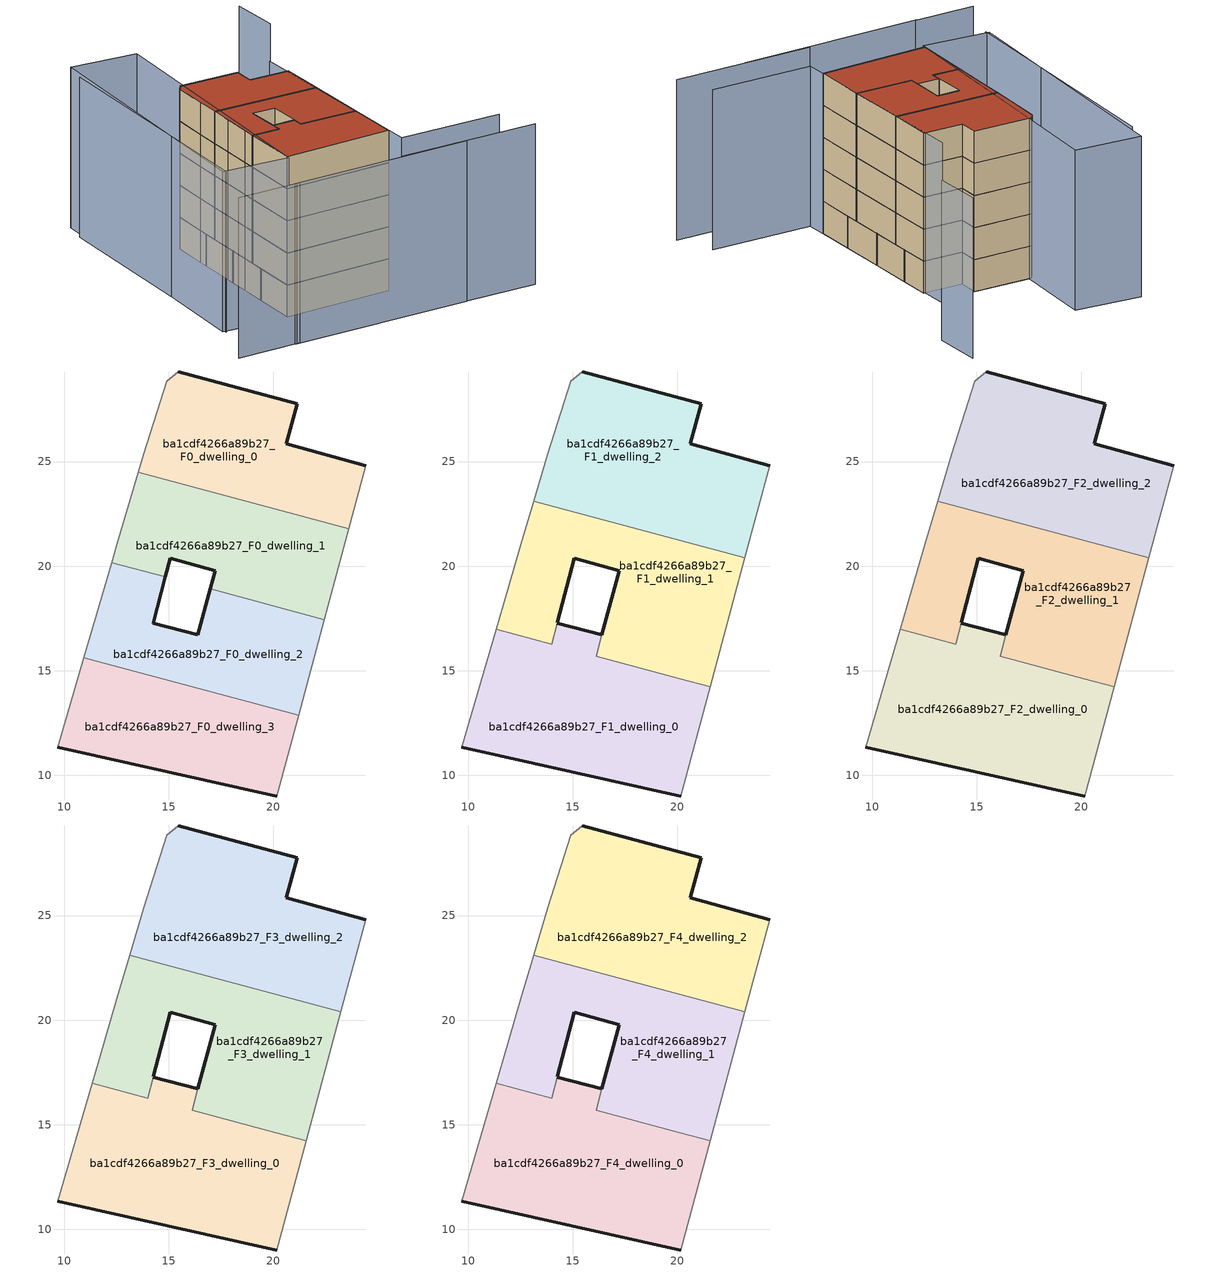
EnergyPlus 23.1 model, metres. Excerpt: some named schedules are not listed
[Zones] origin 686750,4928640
ba1cdf4266a89b27_F0_dwelling_0
 floor ground (EU_floor_Construction): 23.6,21.78 24.41,24.79 20.62,25.85 21.13,27.77 15.45,29.28 14.9,28.83 13.79,25.37 13.53,24.49 z0
 wall outside (EU_wall_Construction): 15.45,29.28 21.13,27.77 20.62,25.85 24.41,24.79 z0:3
 wall adiabatic (EU_wall_Construction): 24.41,24.79 23.6,21.78 / 13.53,24.49 13.79,25.37 14.9,28.83 15.45,29.28 z0:3
 wall to ba1cdf4266a89b27_F0_dwelling_1 (EU_wall_Construction): 23.6,21.78 13.53,24.49 z0:3
ba1cdf4266a89b27_F0_dwelling_1
 floor ground (EU_floor_Construction): 22.43,17.44 23.6,21.78 13.53,24.49 12.52,21.01 12.27,20.17 14.83,19.49 15.06,20.37 17.21,19.79 16.97,18.91 z0
 wall outside (EU_wall_Construction): 16.97,18.91 17.21,19.79 15.06,20.37 14.83,19.49 z0:3
 wall adiabatic (EU_wall_Construction): 12.27,20.17 12.52,21.01 13.53,24.49 / 23.6,21.78 22.43,17.44 z0:3
 wall to ba1cdf4266a89b27_F0_dwelling_2 (EU_wall_Construction): 14.83,19.49 12.27,20.17 / 22.43,17.44 16.97,18.91 z0:3
ba1cdf4266a89b27_F0_dwelling_2
 floor ground (EU_floor_Construction): 21.2,12.87 22.43,17.44 16.97,18.91 16.38,16.71 14.25,17.28 14.83,19.49 12.27,20.17 11.67,18.13 10.94,15.63 z0
 wall outside (EU_wall_Construction): 14.83,19.49 14.25,17.28 16.38,16.71 16.97,18.91 z0:3
 wall adiabatic (EU_wall_Construction): 22.43,17.44 21.2,12.87 / 10.94,15.63 11.67,18.13 12.27,20.17 z0:3
 wall to ba1cdf4266a89b27_F0_dwelling_3 (EU_wall_Construction): 21.2,12.87 10.94,15.63 z0:3
ba1cdf4266a89b27_F0_dwelling_3
 floor ground (EU_floor_Construction): 20.16,9.01 21.2,12.87 10.94,15.63 9.69,11.35 z0
 wall outside (EU_wall_Construction): 20.16,9.01 9.69,11.35 z0:3
 wall adiabatic (EU_wall_Construction): 21.2,12.87 20.16,9.01 / 9.69,11.35 10.94,15.63 z0:3
ba1cdf4266a89b27_F1_dwelling_0
 floor to ba1cdf4266a89b27_F0_dwelling_2 (EU_floor_Construction): 21.2,12.87 21.56,14.23 16.11,15.7 16.38,16.71 14.25,17.28 13.98,16.27 11.34,16.99 10.94,15.63 z3
 floor to ba1cdf4266a89b27_F0_dwelling_3 (EU_floor_Construction): 20.16,9.01 21.2,12.87 10.94,15.63 9.69,11.35 z3
 wall outside (EU_wall_Construction): 14.25,17.28 16.38,16.71 / 20.16,9.01 9.69,11.35 z3:6
 wall adiabatic (EU_wall_Construction): 21.56,14.23 20.16,9.01 / 9.69,11.35 11.34,16.99 z3:6
 wall to ba1cdf4266a89b27_F1_dwelling_1 (EU_wall_Construction): 16.38,16.71 16.11,15.7 20.11,14.62 21.56,14.23 / 11.34,16.99 13.98,16.27 14.25,17.28 z3:6
ba1cdf4266a89b27_F1_dwelling_1
 floor to ba1cdf4266a89b27_F0_dwelling_2 (EU_floor_Construction): 21.56,14.23 22.43,17.44 16.97,18.91 16.11,15.7 z3; 13.98,16.27 14.83,19.49 12.27,20.17 11.67,18.13 11.34,16.99 z3
 floor to ba1cdf4266a89b27_F0_dwelling_1 (EU_floor_Construction): 22.43,17.44 23.22,20.39 13.13,23.11 12.52,21.01 12.27,20.17 14.83,19.49 15.06,20.37 17.21,19.79 16.97,18.91 z3
 wall outside (EU_wall_Construction): 16.38,16.72 17.21,19.79 15.06,20.37 14.25,17.29 z3:6
 wall adiabatic (EU_wall_Construction): 11.33,16.99 11.67,18.13 12.52,21.01 13.13,23.11 / 23.22,20.39 21.56,14.23 z3:6
 wall to ba1cdf4266a89b27_F1_dwelling_2 (EU_wall_Construction): 13.13,23.11 23.22,20.39 z3:6
ba1cdf4266a89b27_F1_dwelling_2
 floor to ba1cdf4266a89b27_F0_dwelling_0 (EU_floor_Construction): 23.6,21.78 24.41,24.79 20.62,25.85 21.13,27.77 15.45,29.28 14.9,28.83 13.79,25.37 13.53,24.49 z3
 floor to ba1cdf4266a89b27_F0_dwelling_1 (EU_floor_Construction): 23.22,20.39 23.6,21.78 13.53,24.49 13.13,23.11 z3
 wall outside (EU_wall_Construction): 15.45,29.28 21.13,27.77 20.62,25.85 24.41,24.79 z3:6
 wall adiabatic (EU_wall_Construction): 13.13,23.11 13.79,25.37 14.9,28.83 15.45,29.28 / 24.41,24.79 23.22,20.39 z3:6
ba1cdf4266a89b27_F2_dwelling_0
 floor to ba1cdf4266a89b27_F1_dwelling_0 (EU_floor_Construction): 20.16,9.01 21.56,14.23 16.11,15.7 16.38,16.71 14.25,17.28 13.98,16.27 11.34,16.99 9.69,11.35 z6
 wall outside (EU_wall_Construction): 14.25,17.28 16.38,16.71 / 20.16,9.01 9.69,11.35 z6:9
 wall adiabatic (EU_wall_Construction): 21.56,14.23 20.16,9.01 / 9.69,11.35 11.34,16.99 z6:9
 wall to ba1cdf4266a89b27_F2_dwelling_1 (EU_wall_Construction): 16.38,16.71 16.11,15.7 20.11,14.62 21.56,14.23 / 11.34,16.99 13.98,16.27 14.25,17.28 z6:9
ba1cdf4266a89b27_F2_dwelling_1
 floor to ba1cdf4266a89b27_F1_dwelling_1 (EU_floor_Construction): 21.56,14.23 23.22,20.39 13.13,23.11 12.52,21.01 11.67,18.13 11.33,16.99 13.98,16.27 15.06,20.37 17.21,19.79 16.11,15.7 z6
 wall outside (EU_wall_Construction): 16.38,16.72 17.21,19.79 15.06,20.37 14.25,17.29 z6:9
 wall adiabatic (EU_wall_Construction): 11.33,16.99 11.67,18.13 12.52,21.01 13.13,23.11 / 23.22,20.39 21.56,14.23 z6:9
 wall to ba1cdf4266a89b27_F2_dwelling_2 (EU_wall_Construction): 13.13,23.11 23.22,20.39 z6:9
ba1cdf4266a89b27_F2_dwelling_2
 floor to ba1cdf4266a89b27_F1_dwelling_2 (EU_floor_Construction): 23.22,20.39 24.41,24.79 20.62,25.85 21.13,27.77 15.45,29.28 14.9,28.83 13.79,25.37 13.13,23.11 z6
 wall outside (EU_wall_Construction): 15.45,29.28 21.13,27.77 20.62,25.85 24.41,24.79 z6:9
 wall adiabatic (EU_wall_Construction): 13.13,23.11 13.79,25.37 14.9,28.83 15.45,29.28 / 24.41,24.79 23.22,20.39 z6:9
ba1cdf4266a89b27_F3_dwelling_0
 floor to ba1cdf4266a89b27_F2_dwelling_0 (EU_floor_Construction): 20.16,9.01 21.56,14.23 16.11,15.7 16.38,16.71 14.25,17.28 13.98,16.27 11.34,16.99 9.69,11.35 z9
 wall outside (EU_wall_Construction): 14.25,17.28 16.38,16.71 / 20.16,9.01 9.69,11.35 z9:12
 wall adiabatic (EU_wall_Construction): 21.56,14.23 20.16,9.01 / 9.69,11.35 11.34,16.99 z9:12
 wall to ba1cdf4266a89b27_F3_dwelling_1 (EU_wall_Construction): 16.38,16.71 16.11,15.7 20.11,14.62 21.56,14.23 / 11.34,16.99 13.98,16.27 14.25,17.28 z9:12
ba1cdf4266a89b27_F3_dwelling_1
 floor to ba1cdf4266a89b27_F2_dwelling_1 (EU_floor_Construction): 21.56,14.23 23.22,20.39 13.13,23.11 12.52,21.01 11.67,18.13 11.33,16.99 13.98,16.27 15.06,20.37 17.21,19.79 16.11,15.7 z9
 wall outside (EU_wall_Construction): 16.38,16.72 17.21,19.79 15.06,20.37 14.25,17.29 z9:12
 wall adiabatic (EU_wall_Construction): 11.33,16.99 11.67,18.13 12.52,21.01 13.13,23.11 / 23.22,20.39 21.56,14.23 z9:12
 wall to ba1cdf4266a89b27_F3_dwelling_2 (EU_wall_Construction): 13.13,23.11 23.22,20.39 z9:12
ba1cdf4266a89b27_F3_dwelling_2
 floor to ba1cdf4266a89b27_F2_dwelling_2 (EU_floor_Construction): 23.22,20.39 24.41,24.79 20.62,25.85 21.13,27.77 15.45,29.28 14.9,28.83 13.79,25.37 13.13,23.11 z9
 wall outside (EU_wall_Construction): 15.45,29.28 21.13,27.77 20.62,25.85 24.41,24.79 z9:12
 wall adiabatic (EU_wall_Construction): 13.13,23.11 13.79,25.37 14.9,28.83 15.45,29.28 / 24.41,24.79 23.22,20.39 z9:12
ba1cdf4266a89b27_F4_dwelling_0
 floor to ba1cdf4266a89b27_F3_dwelling_0 (EU_floor_Construction): 20.16,9.01 21.56,14.23 16.11,15.7 16.38,16.71 14.25,17.28 13.98,16.27 11.34,16.99 9.69,11.35 z12
 wall outside (EU_wall_Construction): 14.25,17.28 16.38,16.71 / 20.16,9.01 9.69,11.35 z12:15
 wall adiabatic (EU_wall_Construction): 21.56,14.23 20.16,9.01 / 9.69,11.35 11.34,16.99 z12:15
 wall to ba1cdf4266a89b27_F4_dwelling_1 (EU_wall_Construction): 16.38,16.71 16.11,15.7 20.11,14.62 21.56,14.23 / 11.34,16.99 13.98,16.27 14.25,17.28 z12:15
 roof outside (EU_roof_Construction): 21.56,14.23 20.16,9.01 9.69,11.35 11.34,16.99 13.98,16.27 14.25,17.28 16.38,16.71 16.11,15.7 z15
ba1cdf4266a89b27_F4_dwelling_1
 floor to ba1cdf4266a89b27_F3_dwelling_1 (EU_floor_Construction): 21.56,14.23 23.22,20.39 13.13,23.11 12.52,21.01 11.67,18.13 11.33,16.99 13.98,16.27 15.06,20.37 17.21,19.79 16.11,15.7 z12
 wall outside (EU_wall_Construction): 16.38,16.72 17.21,19.79 15.06,20.37 14.25,17.29 z12:15
 wall adiabatic (EU_wall_Construction): 11.33,16.99 11.67,18.13 12.52,21.01 13.13,23.11 / 23.22,20.39 21.56,14.23 z12:15
 wall to ba1cdf4266a89b27_F4_dwelling_2 (EU_wall_Construction): 13.13,23.11 23.22,20.39 z12:15
 roof outside (EU_roof_Construction): 23.22,20.39 21.56,14.23 16.11,15.7 17.21,19.79 15.06,20.37 13.98,16.27 11.33,16.99 11.67,18.13 12.52,21.01 13.13,23.11 z15
ba1cdf4266a89b27_F4_dwelling_2
 floor to ba1cdf4266a89b27_F3_dwelling_2 (EU_floor_Construction): 23.22,20.39 24.41,24.79 20.62,25.85 21.13,27.77 15.45,29.28 14.9,28.83 13.79,25.37 13.13,23.11 z12
 wall outside (EU_wall_Construction): 15.45,29.28 21.13,27.77 20.62,25.85 24.41,24.79 z12:15
 wall adiabatic (EU_wall_Construction): 13.13,23.11 13.79,25.37 14.9,28.83 15.45,29.28 / 24.41,24.79 23.22,20.39 z12:15
 roof outside (EU_roof_Construction): 21.13,27.77 20.62,25.85 24.41,24.79 23.22,20.39 13.13,23.11 13.79,25.37 14.9,28.83 15.45,29.28 z15
shading: 16.52,4.09 29.9,0.71 / 5.56,6.63 22.95,2.4 / -0.11,8.04 6.03,6.51 / 29.42,4.54 19.65,7.06 / 19.65,7.06 24.93,27.47 / 11.03,37.06 3.55,12.88 / 31.33,33.33 32.49,38.08 / 18.35,37.11 9.6,11.1 / 9.6,11.1 3.4,13.18 / 3.4,13.18 12.15,39.2 / 12.15,39.2 18.35,37.11 z0:15
[Building]
EU S2 Campaign: North Axis=0; Terrain=City; Solar Distribution=FullExterior
[Site:Location]
Bologna: Latitude=44.5; Longitude=11.25; Time Zone=1; Elevation=37
[SizingPeriod:WeatherFileDays]
AnnualSizingPeriod: Begin Month=1; Begin Day of Month=1; End Month=12; End Day of Month=31; Day of Week for Start Day=Monday; Use Weather File Daylight Saving Period=No; Use Weather File Rain and Snow Indicators=No
[MATERIAL]
EU_InternalMass_Material: Roughness=MediumRough; Thickness=0.1; Conductivity=1; Density=1800; Specific Heat=900; Thermal Absorptance=0.9; Solar Absorptance=0.7; Visible Absorptance=0.7
[MATERIAL:NOMASS] Roughness=MediumRough; Thermal Absorptance=0.9; Solar Absorptance=0.7; Visible Absorptance=0.7
Name | Thermal Resistance
EU_wall_NoMass | 0.905828
EU_roof_NoMass | 0.37593
EU_floor_NoMass | 0.67114
[CONSTRUCTION]
EU_wall_Construction: EU_wall_NoMass
EU_roof_Construction: EU_roof_NoMass
EU_floor_Construction: EU_floor_NoMass
EU_InternalMass_Construction: EU_InternalMass_Material
[ZONE] Type=1; Multiplier=1; Ceiling Height=autocalculate; Floor Area=autocalculate; Part of Total Floor Area=Yes
Name | Volume
ba1cdf4266a89b27_F0_dwelling_0 | 135.133
ba1cdf4266a89b27_F1_dwelling_0 | 187.052
ba1cdf4266a89b27_F2_dwelling_0; ba1cdf4266a89b27_F3_dwelling_0; ba1cdf4266a89b27_F4_dwelling_0 | 187.053
ba1cdf4266a89b27_F0_dwelling_1 | 135.106
ba1cdf4266a89b27_F1_dwelling_1 | 173.221
ba1cdf4266a89b27_F2_dwelling_1; ba1cdf4266a89b27_F3_dwelling_1; ba1cdf4266a89b27_F4_dwelling_1 | 173.235
ba1cdf4266a89b27_F0_dwelling_2 | 135.111
ba1cdf4266a89b27_F1_dwelling_2; ba1cdf4266a89b27_F2_dwelling_2; ba1cdf4266a89b27_F3_dwelling_2; ba1cdf4266a89b27_F4_dwelling_2 | 180.16
ba1cdf4266a89b27_F0_dwelling_3 | 135.132
[INTERNALMASS] Construction=EU_InternalMass_Construction
Name | Zone or ZoneList | Surface Area
ba1cdf4266a89b27_F0_dwelling_0_EU_InternalMass | ba1cdf4266a89b27_F0_dwelling_0 | 45.045
ba1cdf4266a89b27_F0_dwelling_1_EU_InternalMass | ba1cdf4266a89b27_F0_dwelling_1 | 45.0355
ba1cdf4266a89b27_F0_dwelling_2_EU_InternalMass | ba1cdf4266a89b27_F0_dwelling_2 | 45.0365
ba1cdf4266a89b27_F0_dwelling_3_EU_InternalMass | ba1cdf4266a89b27_F0_dwelling_3 | 45.0442
ba1cdf4266a89b27_F1_dwelling_0_EU_InternalMass | ba1cdf4266a89b27_F1_dwelling_0 | 62.3623
ba1cdf4266a89b27_F1_dwelling_1_EU_InternalMass | ba1cdf4266a89b27_F1_dwelling_1 | 57.7506
ba1cdf4266a89b27_F1_dwelling_2_EU_InternalMass | ba1cdf4266a89b27_F1_dwelling_2 | 60.0533
ba1cdf4266a89b27_F2_dwelling_0_EU_InternalMass | ba1cdf4266a89b27_F2_dwelling_0 | 62.3623
ba1cdf4266a89b27_F2_dwelling_1_EU_InternalMass | ba1cdf4266a89b27_F2_dwelling_1 | 57.7506
ba1cdf4266a89b27_F2_dwelling_2_EU_InternalMass | ba1cdf4266a89b27_F2_dwelling_2 | 60.0533
ba1cdf4266a89b27_F3_dwelling_0_EU_InternalMass | ba1cdf4266a89b27_F3_dwelling_0 | 62.3623
ba1cdf4266a89b27_F3_dwelling_1_EU_InternalMass | ba1cdf4266a89b27_F3_dwelling_1 | 57.7506
ba1cdf4266a89b27_F3_dwelling_2_EU_InternalMass | ba1cdf4266a89b27_F3_dwelling_2 | 60.0533
ba1cdf4266a89b27_F4_dwelling_0_EU_InternalMass | ba1cdf4266a89b27_F4_dwelling_0 | 62.3623
ba1cdf4266a89b27_F4_dwelling_1_EU_InternalMass | ba1cdf4266a89b27_F4_dwelling_1 | 57.7506
ba1cdf4266a89b27_F4_dwelling_2_EU_InternalMass | ba1cdf4266a89b27_F4_dwelling_2 | 60.0533
[OTHEREQUIPMENT] Fuel Type=Electricity; Design Level Calculation Method=Watts/Area; Power per Zone Floor Area=1; Fraction Latent=0; Fraction Radiant=0; Fraction Lost=0; Carbon Dioxide Generation Rate=0; EndUse Subcategory=EU_Step8_InternalGains
Name | Zone or ZoneList or Space or SpaceList | Schedule
EU_Step8_InternalGain_ba1cdf4266a89b27_F0_dwelling_0_f000 | ba1cdf4266a89b27_F0_dwelling_0 | EU_Step8_GainSchedule_ba1cdf4266a89b27_F0_dwelling_0_f000
EU_Step8_InternalGain_ba1cdf4266a89b27_F0_dwelling_1_f000 | ba1cdf4266a89b27_F0_dwelling_1 | EU_Step8_GainSchedule_ba1cdf4266a89b27_F0_dwelling_1_f000
EU_Step8_InternalGain_ba1cdf4266a89b27_F0_dwelling_2_f000 | ba1cdf4266a89b27_F0_dwelling_2 | EU_Step8_GainSchedule_ba1cdf4266a89b27_F0_dwelling_2_f000
EU_Step8_InternalGain_ba1cdf4266a89b27_F0_dwelling_3_f000 | ba1cdf4266a89b27_F0_dwelling_3 | EU_Step8_GainSchedule_ba1cdf4266a89b27_F0_dwelling_3_f000
EU_Step8_InternalGain_ba1cdf4266a89b27_F1_dwelling_0_f000 | ba1cdf4266a89b27_F1_dwelling_0 | EU_Step8_GainSchedule_ba1cdf4266a89b27_F1_dwelling_0_f000
EU_Step8_InternalGain_ba1cdf4266a89b27_F1_dwelling_1_f000 | ba1cdf4266a89b27_F1_dwelling_1 | EU_Step8_GainSchedule_ba1cdf4266a89b27_F1_dwelling_1_f000
EU_Step8_InternalGain_ba1cdf4266a89b27_F1_dwelling_2_f000 | ba1cdf4266a89b27_F1_dwelling_2 | EU_Step8_GainSchedule_ba1cdf4266a89b27_F1_dwelling_2_f000
EU_Step8_InternalGain_ba1cdf4266a89b27_F2_dwelling_0_f000 | ba1cdf4266a89b27_F2_dwelling_0 | EU_Step8_GainSchedule_ba1cdf4266a89b27_F2_dwelling_0_f000
EU_Step8_InternalGain_ba1cdf4266a89b27_F2_dwelling_1_f000 | ba1cdf4266a89b27_F2_dwelling_1 | EU_Step8_GainSchedule_ba1cdf4266a89b27_F2_dwelling_1_f000
EU_Step8_InternalGain_ba1cdf4266a89b27_F2_dwelling_2_f000 | ba1cdf4266a89b27_F2_dwelling_2 | EU_Step8_GainSchedule_ba1cdf4266a89b27_F2_dwelling_2_f000
EU_Step8_InternalGain_ba1cdf4266a89b27_F3_dwelling_0_f000 | ba1cdf4266a89b27_F3_dwelling_0 | EU_Step8_GainSchedule_ba1cdf4266a89b27_F3_dwelling_0_f000
EU_Step8_InternalGain_ba1cdf4266a89b27_F3_dwelling_1_f000 | ba1cdf4266a89b27_F3_dwelling_1 | EU_Step8_GainSchedule_ba1cdf4266a89b27_F3_dwelling_1_f000
EU_Step8_InternalGain_ba1cdf4266a89b27_F3_dwelling_2_f000 | ba1cdf4266a89b27_F3_dwelling_2 | EU_Step8_GainSchedule_ba1cdf4266a89b27_F3_dwelling_2_f000
EU_Step8_InternalGain_ba1cdf4266a89b27_F4_dwelling_0_f000 | ba1cdf4266a89b27_F4_dwelling_0 | EU_Step8_GainSchedule_ba1cdf4266a89b27_F4_dwelling_0_f000
EU_Step8_InternalGain_ba1cdf4266a89b27_F4_dwelling_1_f000 | ba1cdf4266a89b27_F4_dwelling_1 | EU_Step8_GainSchedule_ba1cdf4266a89b27_F4_dwelling_1_f000
EU_Step8_InternalGain_ba1cdf4266a89b27_F4_dwelling_2_f000 | ba1cdf4266a89b27_F4_dwelling_2 | EU_Step8_GainSchedule_ba1cdf4266a89b27_F4_dwelling_2_f000
[ZONEVENTILATION:DESIGNFLOWRATE] Schedule=EU_AlwaysOn; Design Flow Rate Calculation Method=AirChanges/Hour; Air Changes per Hour=0.73129; Ventilation Type=Natural; Fan Pressure Rise=0; Fan Total Efficiency=1; Constant Term Coefficient=1; Temperature Term Coefficient=0; Velocity Term Coefficient=0; Velocity Squared Term Coefficient=0; Minimum Indoor Temperature=-100; Maximum Indoor Temperature=100; Delta Temperature=-100; Minimum Outdoor Temperature=-100; Maximum Outdoor Temperature=100; Maximum Wind Speed=40
Name | Zone or ZoneList or Space or SpaceList
EU_ConstantAir_ba1cdf4266a89b27_F0_dwelling_0 | ba1cdf4266a89b27_F0_dwelling_0
EU_ConstantAir_ba1cdf4266a89b27_F0_dwelling_1 | ba1cdf4266a89b27_F0_dwelling_1
EU_ConstantAir_ba1cdf4266a89b27_F0_dwelling_2 | ba1cdf4266a89b27_F0_dwelling_2
EU_ConstantAir_ba1cdf4266a89b27_F0_dwelling_3 | ba1cdf4266a89b27_F0_dwelling_3
EU_ConstantAir_ba1cdf4266a89b27_F1_dwelling_0 | ba1cdf4266a89b27_F1_dwelling_0
EU_ConstantAir_ba1cdf4266a89b27_F1_dwelling_1 | ba1cdf4266a89b27_F1_dwelling_1
EU_ConstantAir_ba1cdf4266a89b27_F1_dwelling_2 | ba1cdf4266a89b27_F1_dwelling_2
EU_ConstantAir_ba1cdf4266a89b27_F2_dwelling_0 | ba1cdf4266a89b27_F2_dwelling_0
EU_ConstantAir_ba1cdf4266a89b27_F2_dwelling_1 | ba1cdf4266a89b27_F2_dwelling_1
EU_ConstantAir_ba1cdf4266a89b27_F2_dwelling_2 | ba1cdf4266a89b27_F2_dwelling_2
EU_ConstantAir_ba1cdf4266a89b27_F3_dwelling_0 | ba1cdf4266a89b27_F3_dwelling_0
EU_ConstantAir_ba1cdf4266a89b27_F3_dwelling_1 | ba1cdf4266a89b27_F3_dwelling_1
EU_ConstantAir_ba1cdf4266a89b27_F3_dwelling_2 | ba1cdf4266a89b27_F3_dwelling_2
EU_ConstantAir_ba1cdf4266a89b27_F4_dwelling_0 | ba1cdf4266a89b27_F4_dwelling_0
EU_ConstantAir_ba1cdf4266a89b27_F4_dwelling_1 | ba1cdf4266a89b27_F4_dwelling_1
EU_ConstantAir_ba1cdf4266a89b27_F4_dwelling_2 | ba1cdf4266a89b27_F4_dwelling_2
[HVACTEMPLATE:THERMOSTAT] Constant Heating Setpoint=20; Constant Cooling Setpoint=50
EU_HeatOnly_ba1cdf4266a89b27_F0_dwelling_0; EU_HeatOnly_ba1cdf4266a89b27_F0_dwelling_1; EU_HeatOnly_ba1cdf4266a89b27_F0_dwelling_2; EU_HeatOnly_ba1cdf4266a89b27_F0_dwelling_3; EU_HeatOnly_ba1cdf4266a89b27_F1_dwelling_0; EU_HeatOnly_ba1cdf4266a89b27_F1_dwelling_1; EU_HeatOnly_ba1cdf4266a89b27_F1_dwelling_2; EU_HeatOnly_ba1cdf4266a89b27_F2_dwelling_0; EU_HeatOnly_ba1cdf4266a89b27_F2_dwelling_1; EU_HeatOnly_ba1cdf4266a89b27_F2_dwelling_2; EU_HeatOnly_ba1cdf4266a89b27_F3_dwelling_0; EU_HeatOnly_ba1cdf4266a89b27_F3_dwelling_1; EU_HeatOnly_ba1cdf4266a89b27_F3_dwelling_2; EU_HeatOnly_ba1cdf4266a89b27_F4_dwelling_0; EU_HeatOnly_ba1cdf4266a89b27_F4_dwelling_1; EU_HeatOnly_ba1cdf4266a89b27_F4_dwelling_2
